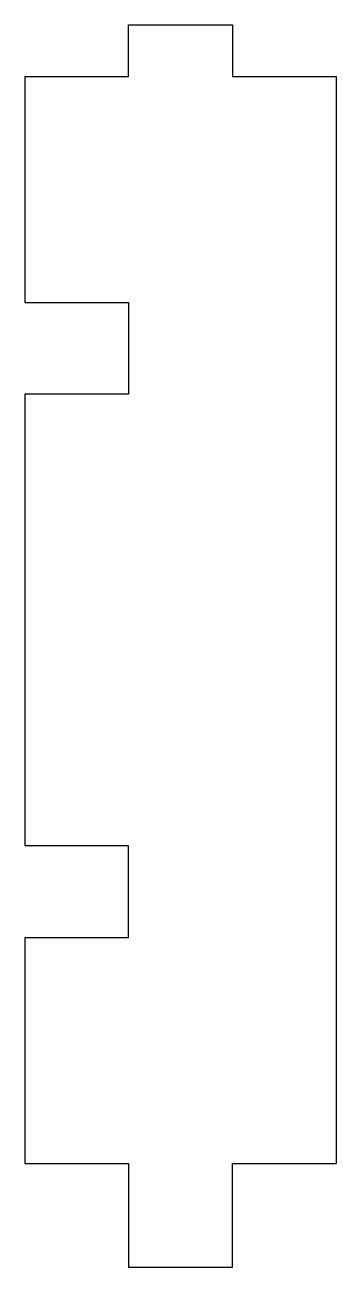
# Model space of a CAD drawing. Extents: x 9 to 21, y -25 to 23.
import ezdxf

# ---------------------------------------------------------------- set-up
doc = ezdxf.new("R2010")
doc.units = 0
doc.layers.get('0').update_dxf_attribs({"linetype": 'continuous'})

# ---------------------------------------------------------------- blocks, each defined once
blk = doc.blocks.new('BODY045')
at = {"color": 0}
for p, q in [((13.047, 21), (13.047, 23)), ((13.047, 23), (17.047, 23)), ((17.047, 23), (17.047, 21)), ((9.047, 21), (13.047, 21)), ((9.047, 21), (9.047, 12.275)), ((17.047, 21), (21.047, 21)), ((21.047, 21), (21.047, 0)), ((9.047, 12.275), (13.047, 12.275)), ((13.047, 12.275), (13.047, 8.725)), ((9.047, 8.725), (9.047, 0)), ((13.047, 8.725), (9.047, 8.725)), ((9.047, 0), (9.047, -8.725)), ((21.047, 0), (21.047, -21)), ((13.047, -8.725), (9.047, -8.725)), ((13.047, -12.275), (13.047, -8.725)), ((9.047, -12.275), (9.047, -21)), ((13.047, -12.275), (9.047, -12.275)), ((9.047, -21), (13.047, -21)), ((13.047, -21), (13.047, -25)), ((17.047, -21), (21.047, -21)), ((17.047, -25), (17.047, -21)), ((13.047, -25), (15, -25)), ((15, -25), (17.047, -25))]:
    blk.add_line(p, q, dxfattribs=at)

msp = doc.modelspace()

# ---------------------------------------------------------------- block references
at = {"color": 0}
msp.add_blockref('BODY045', (0, 0), dxfattribs=at)

doc.saveas('drawing.dxf')
